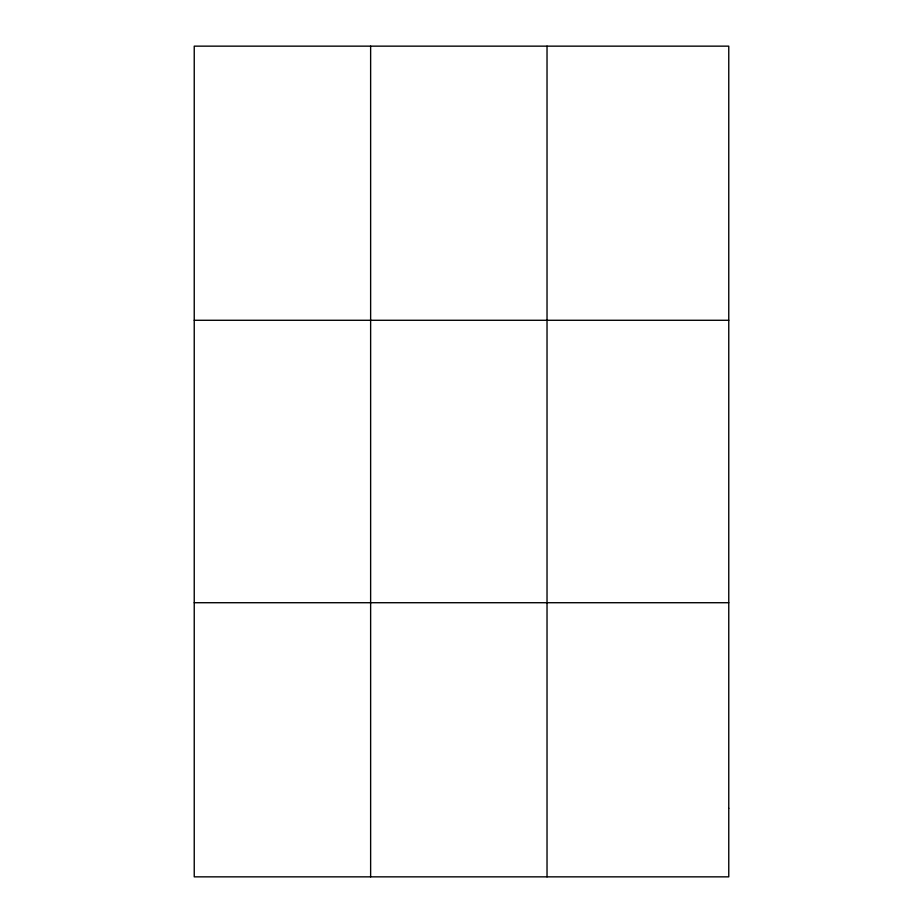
<?xml version="1.0" encoding="UTF-8"?>
<svg xmlns="http://www.w3.org/2000/svg" width="923" height="923" viewBox="0 0 923 923"><rect width="100%" height="100%" fill="white"/><g stroke="black" fill="none" stroke-linecap="round" stroke-linejoin="round"><path stroke-width="1.38" d="M194.234 320.281L728.766 320.281M194.234 602.719L728.766 602.719M547.027 46.15L547.027 876.85M370.631 46.15L370.631 876.85M728.766 808.317L728.766 876.85L194.234 876.85L194.234 46.15L728.766 46.15L728.766 808.317"/></g></svg>
